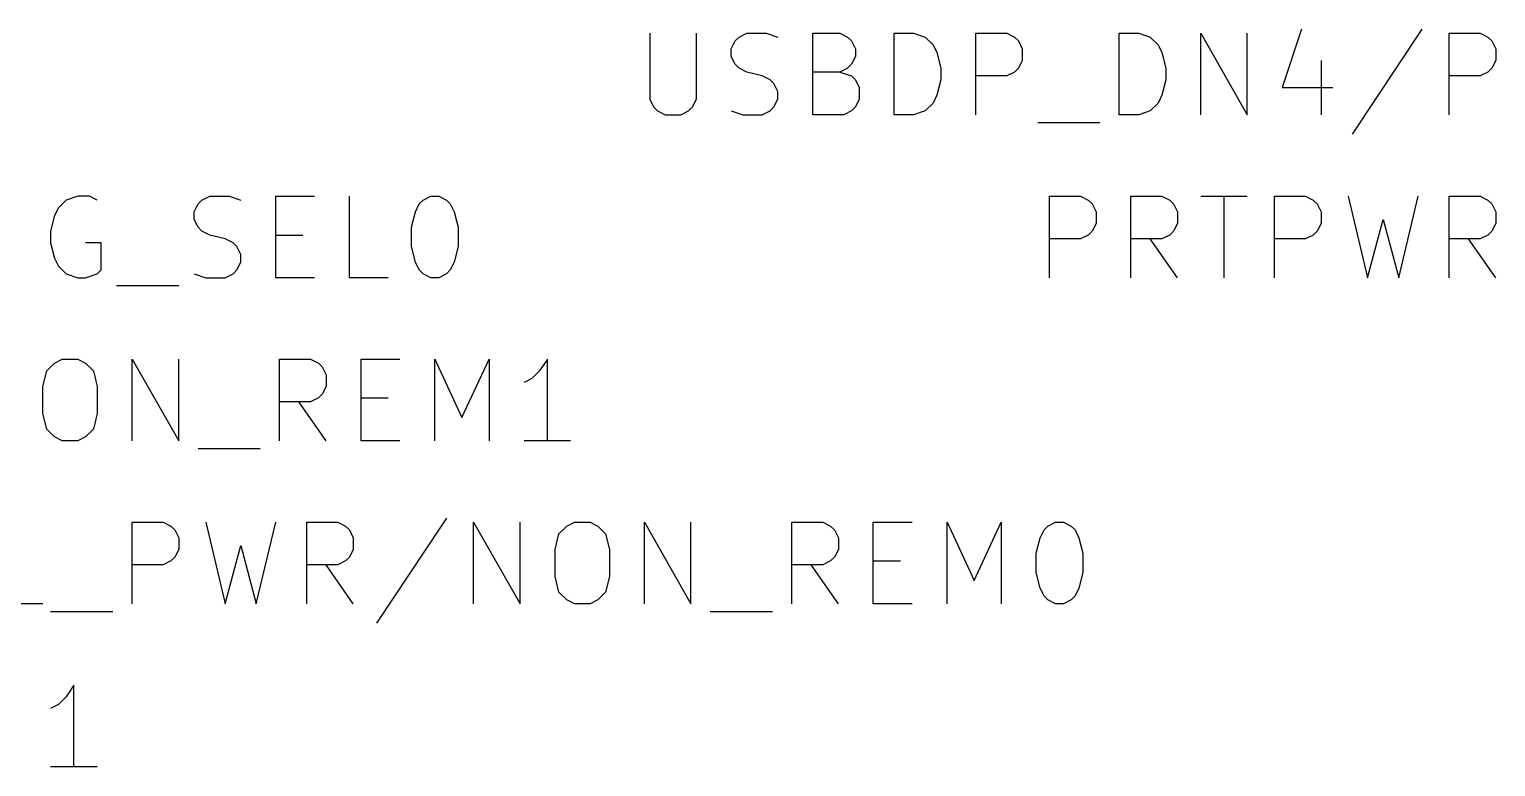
# Model space of a CAD drawing. Extents: x 0.4 to 11.3, y -7.9 to -0.4.
# Drawn here: x 6.967 to 7.867, y -5.373 to -4.921 of the extents above; entities that cross this region are included whole.
import ezdxf

# ---------------------------------------------------------------- set-up
doc = ezdxf.new("R2010")
doc.units = 0
doc.header["$MEASUREMENT"] = 0
doc.layers.add('CYAN2', color=4, linetype='CONTINUOUS')

msp = doc.modelspace()

# ---------------------------------------------------------------- linework, layer by layer
at = {"layer": 'CYAN2', "linetype": 'CONTINUOUS'}
for p, q in [((7.74809, -4.92075), (7.73619, -4.95646)), ((7.74809, -4.92075), (7.73619, -4.95646)), ((7.82191, -4.92075), (7.77905, -4.98504)), ((7.82191, -4.92075), (7.77905, -4.98504)), ((7.34809, -4.92313), (7.34809, -4.96361)), ((7.34809, -4.92313), (7.34809, -4.96361)), ((7.37667, -4.96361), (7.37667, -4.92313)), ((7.37667, -4.96361), (7.37667, -4.92313)), ((7.3981, -4.93265), (7.40048, -4.92789)), ((7.3981, -4.93265), (7.40048, -4.92789)), ((7.40048, -4.92789), (7.40286, -4.92551)), ((7.40048, -4.92789), (7.40286, -4.92551)), ((7.40286, -4.92551), (7.40762, -4.92313)), ((7.40286, -4.92551), (7.40762, -4.92313)), ((7.40762, -4.92313), (7.41952, -4.92313)), ((7.40762, -4.92313), (7.41952, -4.92313)), ((7.41952, -4.92313), (7.42667, -4.92551)), ((7.41952, -4.92313), (7.42667, -4.92551)), ((7.44809, -4.97313), (7.44809, -4.92313)), ((7.44809, -4.92313), (7.46476, -4.92313)), ((7.44809, -4.97313), (7.44809, -4.92313)), ((7.44809, -4.92313), (7.46476, -4.92313)), ((7.46476, -4.92313), (7.46952, -4.92551)), ((7.46476, -4.92313), (7.46952, -4.92551)), ((7.46952, -4.92551), (7.47191, -4.92789)), ((7.46952, -4.92551), (7.47191, -4.92789)), ((7.47191, -4.92789), (7.47429, -4.93265)), ((7.47191, -4.92789), (7.47429, -4.93265)), ((7.49809, -4.97313), (7.49809, -4.92313)), ((7.49809, -4.92313), (7.51, -4.92313)), ((7.49809, -4.97313), (7.49809, -4.92313)), ((7.49809, -4.92313), (7.51, -4.92313)), ((7.51, -4.92313), (7.51714, -4.92551)), ((7.51, -4.92313), (7.51714, -4.92551)), ((7.51714, -4.92551), (7.52191, -4.93028)), ((7.51714, -4.92551), (7.52191, -4.93028)), ((7.52191, -4.93028), (7.52429, -4.93504)), ((7.52191, -4.93028), (7.52429, -4.93504)), ((7.54809, -4.97313), (7.54809, -4.92313)), ((7.54809, -4.92313), (7.56714, -4.92313)), ((7.54809, -4.97313), (7.54809, -4.92313)), ((7.54809, -4.92313), (7.56714, -4.92313)), ((7.56714, -4.92313), (7.57191, -4.92551)), ((7.56714, -4.92313), (7.57191, -4.92551)), ((7.57191, -4.92551), (7.57429, -4.92789)), ((7.57191, -4.92551), (7.57429, -4.92789)), ((7.57429, -4.92789), (7.57667, -4.93265)), ((7.57429, -4.92789), (7.57667, -4.93265)), ((7.63619, -4.97313), (7.63619, -4.92313)), ((7.63619, -4.92313), (7.64809, -4.92313)), ((7.63619, -4.97313), (7.63619, -4.92313)), ((7.63619, -4.92313), (7.64809, -4.92313)), ((7.64809, -4.92313), (7.65524, -4.92551)), ((7.64809, -4.92313), (7.65524, -4.92551)), ((7.65524, -4.92551), (7.66, -4.93028)), ((7.65524, -4.92551), (7.66, -4.93028)), ((7.66, -4.93028), (7.66238, -4.93504)), ((7.66, -4.93028), (7.66238, -4.93504)), ((7.68619, -4.97313), (7.68619, -4.92313)), ((7.68619, -4.92313), (7.71476, -4.97313)), ((7.68619, -4.97313), (7.68619, -4.92313)), ((7.68619, -4.92313), (7.71476, -4.97313)), ((7.71476, -4.97313), (7.71476, -4.92313)), ((7.71476, -4.97313), (7.71476, -4.92313)), ((7.83857, -4.97313), (7.83857, -4.92313)), ((7.83857, -4.92313), (7.85762, -4.92313)), ((7.83857, -4.97313), (7.83857, -4.92313)), ((7.83857, -4.92313), (7.85762, -4.92313)), ((7.85762, -4.92313), (7.86238, -4.92551)), ((7.85762, -4.92313), (7.86238, -4.92551)), ((7.86238, -4.92551), (7.86476, -4.92789)), ((7.86238, -4.92551), (7.86476, -4.92789)), ((7.86476, -4.92789), (7.86714, -4.93265)), ((7.86476, -4.92789), (7.86714, -4.93265)), ((7.3981, -4.93742), (7.3981, -4.93265)), ((7.3981, -4.93742), (7.3981, -4.93265)), ((7.40048, -4.94218), (7.3981, -4.93742)), ((7.40048, -4.94218), (7.3981, -4.93742)), ((7.47429, -4.93742), (7.47191, -4.94218)), ((7.47429, -4.93742), (7.47191, -4.94218)), ((7.47429, -4.93265), (7.47429, -4.93742)), ((7.47429, -4.93265), (7.47429, -4.93742)), ((7.52429, -4.93504), (7.52667, -4.94456)), ((7.52429, -4.93504), (7.52667, -4.94456)), ((7.57667, -4.93265), (7.57667, -4.9398)), ((7.57667, -4.93265), (7.57667, -4.9398)), ((7.66238, -4.93504), (7.66476, -4.94456)), ((7.66238, -4.93504), (7.66476, -4.94456)), ((7.86714, -4.93265), (7.86714, -4.9398)), ((7.86714, -4.93265), (7.86714, -4.9398)), ((7.40286, -4.94456), (7.40048, -4.94218)), ((7.40286, -4.94456), (7.40048, -4.94218)), ((7.40762, -4.94694), (7.40286, -4.94456)), ((7.40762, -4.94694), (7.40286, -4.94456)), ((7.41715, -4.94932), (7.40762, -4.94694)), ((7.41715, -4.94932), (7.40762, -4.94694)), ((7.46476, -4.94694), (7.44809, -4.94694)), ((7.46476, -4.94694), (7.44809, -4.94694)), ((7.46952, -4.94456), (7.46476, -4.94694)), ((7.46952, -4.94456), (7.46476, -4.94694)), ((7.46476, -4.94694), (7.47191, -4.94932)), ((7.46476, -4.94694), (7.47191, -4.94932)), ((7.47191, -4.94218), (7.46952, -4.94456)), ((7.47191, -4.94218), (7.46952, -4.94456)), ((7.52667, -4.94456), (7.52667, -4.9517)), ((7.52667, -4.94456), (7.52667, -4.9517)), ((7.57191, -4.94694), (7.56714, -4.94932)), ((7.57191, -4.94694), (7.56714, -4.94932)), ((7.57429, -4.94456), (7.57191, -4.94694)), ((7.57429, -4.94456), (7.57191, -4.94694)), ((7.57667, -4.9398), (7.57429, -4.94456)), ((7.57667, -4.9398), (7.57429, -4.94456)), ((7.66476, -4.94456), (7.66476, -4.9517)), ((7.66476, -4.94456), (7.66476, -4.9517)), ((7.76, -4.9398), (7.76, -4.97313)), ((7.76, -4.9398), (7.76, -4.97313)), ((7.86238, -4.94694), (7.85762, -4.94932)), ((7.86238, -4.94694), (7.85762, -4.94932)), ((7.86476, -4.94456), (7.86238, -4.94694)), ((7.86476, -4.94456), (7.86238, -4.94694)), ((7.86714, -4.9398), (7.86476, -4.94456)), ((7.86714, -4.9398), (7.86476, -4.94456)), ((7.42191, -4.9517), (7.41715, -4.94932)), ((7.42191, -4.9517), (7.41715, -4.94932)), ((7.42429, -4.95408), (7.42191, -4.9517)), ((7.42429, -4.95408), (7.42191, -4.9517)), ((7.42667, -4.95885), (7.42429, -4.95408)), ((7.42667, -4.95885), (7.42429, -4.95408)), ((7.47191, -4.94932), (7.47429, -4.9517)), ((7.47191, -4.94932), (7.47429, -4.9517)), ((7.47429, -4.9517), (7.47667, -4.95646)), ((7.47429, -4.9517), (7.47667, -4.95646)), ((7.47667, -4.95646), (7.47667, -4.96361)), ((7.47667, -4.95646), (7.47667, -4.96361)), ((7.52667, -4.9517), (7.52429, -4.96122)), ((7.52667, -4.9517), (7.52429, -4.96122)), ((7.56714, -4.94932), (7.54809, -4.94932)), ((7.56714, -4.94932), (7.54809, -4.94932)), ((7.66476, -4.9517), (7.66238, -4.96122)), ((7.66476, -4.9517), (7.66238, -4.96122)), ((7.73619, -4.95646), (7.76714, -4.95646)), ((7.73619, -4.95646), (7.76714, -4.95646)), ((7.85762, -4.94932), (7.83857, -4.94932)), ((7.85762, -4.94932), (7.83857, -4.94932)), ((7.34809, -4.96361), (7.35048, -4.96837)), ((7.34809, -4.96361), (7.35048, -4.96837)), ((7.37429, -4.96837), (7.37667, -4.96361)), ((7.37429, -4.96837), (7.37667, -4.96361)), ((7.42429, -4.96837), (7.42667, -4.96361)), ((7.42429, -4.96837), (7.42667, -4.96361)), ((7.42667, -4.96361), (7.42667, -4.95885)), ((7.42667, -4.96361), (7.42667, -4.95885)), ((7.47667, -4.96361), (7.47429, -4.96837)), ((7.47667, -4.96361), (7.47429, -4.96837)), ((7.52191, -4.96599), (7.51714, -4.97075)), ((7.52191, -4.96599), (7.51714, -4.97075)), ((7.52429, -4.96122), (7.52191, -4.96599)), ((7.52429, -4.96122), (7.52191, -4.96599)), ((7.66, -4.96599), (7.65524, -4.97075)), ((7.66, -4.96599), (7.65524, -4.97075)), ((7.66238, -4.96122), (7.66, -4.96599)), ((7.66238, -4.96122), (7.66, -4.96599)), ((7.35048, -4.96837), (7.35286, -4.97075)), ((7.35048, -4.96837), (7.35286, -4.97075)), ((7.35286, -4.97075), (7.35762, -4.97313)), ((7.35286, -4.97075), (7.35762, -4.97313)), ((7.35762, -4.97313), (7.36714, -4.97313)), ((7.35762, -4.97313), (7.36714, -4.97313)), ((7.36714, -4.97313), (7.37191, -4.97075)), ((7.36714, -4.97313), (7.37191, -4.97075)), ((7.37191, -4.97075), (7.37429, -4.96837)), ((7.37191, -4.97075), (7.37429, -4.96837)), ((7.3981, -4.97075), (7.40524, -4.97313)), ((7.3981, -4.97075), (7.40524, -4.97313)), ((7.40524, -4.97313), (7.41715, -4.97313)), ((7.40524, -4.97313), (7.41715, -4.97313)), ((7.41715, -4.97313), (7.42191, -4.97075)), ((7.41715, -4.97313), (7.42191, -4.97075)), ((7.42191, -4.97075), (7.42429, -4.96837)), ((7.42191, -4.97075), (7.42429, -4.96837)), ((7.46714, -4.97313), (7.44809, -4.97313)), ((7.46714, -4.97313), (7.44809, -4.97313)), ((7.47191, -4.97075), (7.46714, -4.97313)), ((7.47191, -4.97075), (7.46714, -4.97313)), ((7.47429, -4.96837), (7.47191, -4.97075)), ((7.47429, -4.96837), (7.47191, -4.97075)), ((7.51, -4.97313), (7.49809, -4.97313)), ((7.51, -4.97313), (7.49809, -4.97313)), ((7.51714, -4.97075), (7.51, -4.97313)), ((7.51714, -4.97075), (7.51, -4.97313)), ((7.64809, -4.97313), (7.63619, -4.97313)), ((7.64809, -4.97313), (7.63619, -4.97313)), ((7.65524, -4.97075), (7.64809, -4.97313)), ((7.65524, -4.97075), (7.64809, -4.97313)), ((7.58619, -4.97789), (7.62429, -4.97789)), ((7.58619, -4.97789), (7.62429, -4.97789)), ((6.99, -5.02551), (6.98524, -5.03028)), ((6.99, -5.02551), (6.98524, -5.03028)), ((6.99714, -5.02313), (6.99, -5.02551)), ((6.99714, -5.02313), (6.99, -5.02551)), ((7.00428, -5.02313), (6.99714, -5.02313)), ((7.00428, -5.02313), (6.99714, -5.02313)), ((7.00905, -5.02551), (7.00428, -5.02313)), ((7.00905, -5.02551), (7.00428, -5.02313)), ((7.06857, -5.03265), (7.07095, -5.02789)), ((7.06857, -5.03265), (7.07095, -5.02789)), ((7.07095, -5.02789), (7.07333, -5.02551)), ((7.07095, -5.02789), (7.07333, -5.02551)), ((7.07333, -5.02551), (7.07809, -5.02313)), ((7.07333, -5.02551), (7.07809, -5.02313)), ((7.07809, -5.02313), (7.09, -5.02313)), ((7.07809, -5.02313), (7.09, -5.02313)), ((7.09, -5.02313), (7.09714, -5.02551)), ((7.09, -5.02313), (7.09714, -5.02551)), ((7.11857, -5.07313), (7.11857, -5.02313)), ((7.11857, -5.02313), (7.14238, -5.02313)), ((7.11857, -5.07313), (7.11857, -5.02313)), ((7.11857, -5.02313), (7.14238, -5.02313)), ((7.1638, -5.07313), (7.1638, -5.02313)), ((7.1638, -5.07313), (7.1638, -5.02313)), ((7.20428, -5.03265), (7.20666, -5.02789)), ((7.20428, -5.03265), (7.20666, -5.02789)), ((7.20666, -5.02789), (7.20904, -5.02551)), ((7.20666, -5.02789), (7.20904, -5.02551)), ((7.20904, -5.02551), (7.2138, -5.02313)), ((7.20904, -5.02551), (7.2138, -5.02313)), ((7.2138, -5.02313), (7.21857, -5.02313)), ((7.2138, -5.02313), (7.21857, -5.02313)), ((7.21857, -5.02313), (7.22333, -5.02551)), ((7.21857, -5.02313), (7.22333, -5.02551)), ((7.22333, -5.02551), (7.22571, -5.02789)), ((7.22333, -5.02551), (7.22571, -5.02789)), ((7.22571, -5.02789), (7.22809, -5.03265)), ((7.22571, -5.02789), (7.22809, -5.03265)), ((7.59333, -5.07313), (7.59333, -5.02313)), ((7.59333, -5.02313), (7.61238, -5.02313)), ((7.59333, -5.07313), (7.59333, -5.02313)), ((7.59333, -5.02313), (7.61238, -5.02313)), ((7.61238, -5.02313), (7.61715, -5.02551)), ((7.61238, -5.02313), (7.61715, -5.02551)), ((7.61715, -5.02551), (7.61953, -5.02789)), ((7.61715, -5.02551), (7.61953, -5.02789)), ((7.61953, -5.02789), (7.62191, -5.03265)), ((7.61953, -5.02789), (7.62191, -5.03265)), ((7.64333, -5.07313), (7.64333, -5.02313)), ((7.64333, -5.02313), (7.66238, -5.02313)), ((7.64333, -5.07313), (7.64333, -5.02313)), ((7.64333, -5.02313), (7.66238, -5.02313)), ((7.66238, -5.02313), (7.66715, -5.02551)), ((7.66238, -5.02313), (7.66715, -5.02551)), ((7.66715, -5.02551), (7.66953, -5.02789)), ((7.66715, -5.02551), (7.66953, -5.02789)), ((7.66953, -5.02789), (7.67191, -5.03265)), ((7.66953, -5.02789), (7.67191, -5.03265)), ((7.68619, -5.02313), (7.71476, -5.02313)), ((7.68619, -5.02313), (7.71476, -5.02313)), ((7.70048, -5.07313), (7.70048, -5.02313)), ((7.70048, -5.07313), (7.70048, -5.02313)), ((7.73143, -5.07313), (7.73143, -5.02313)), ((7.73143, -5.02313), (7.75048, -5.02313)), ((7.73143, -5.07313), (7.73143, -5.02313)), ((7.73143, -5.02313), (7.75048, -5.02313)), ((7.75048, -5.02313), (7.75524, -5.02551)), ((7.75048, -5.02313), (7.75524, -5.02551)), ((7.75524, -5.02551), (7.75762, -5.02789)), ((7.75524, -5.02551), (7.75762, -5.02789)), ((7.75762, -5.02789), (7.76, -5.03265)), ((7.75762, -5.02789), (7.76, -5.03265)), ((7.77667, -5.02313), (7.78857, -5.07313)), ((7.77667, -5.02313), (7.78857, -5.07313)), ((7.80762, -5.07313), (7.81953, -5.02313)), ((7.80762, -5.07313), (7.81953, -5.02313)), ((7.83857, -5.07313), (7.83857, -5.02313)), ((7.83857, -5.02313), (7.85762, -5.02313)), ((7.83857, -5.07313), (7.83857, -5.02313)), ((7.83857, -5.02313), (7.85762, -5.02313)), ((7.85762, -5.02313), (7.86238, -5.02551)), ((7.85762, -5.02313), (7.86238, -5.02551)), ((7.86238, -5.02551), (7.86476, -5.02789)), ((7.86238, -5.02551), (7.86476, -5.02789)), ((7.86476, -5.02789), (7.86714, -5.03265)), ((7.86476, -5.02789), (7.86714, -5.03265)), ((6.98285, -5.03504), (6.98048, -5.04456)), ((6.98285, -5.03504), (6.98048, -5.04456)), ((6.98524, -5.03028), (6.98285, -5.03504)), ((6.98524, -5.03028), (6.98285, -5.03504)), ((7.06857, -5.03742), (7.06857, -5.03265)), ((7.06857, -5.03742), (7.06857, -5.03265)), ((7.07095, -5.04218), (7.06857, -5.03742)), ((7.07095, -5.04218), (7.06857, -5.03742)), ((7.2019, -5.04218), (7.20428, -5.03265)), ((7.2019, -5.04218), (7.20428, -5.03265)), ((7.22809, -5.03265), (7.23047, -5.04218)), ((7.22809, -5.03265), (7.23047, -5.04218)), ((7.62191, -5.03265), (7.62191, -5.0398)), ((7.62191, -5.03265), (7.62191, -5.0398)), ((7.67191, -5.03265), (7.67191, -5.0398)), ((7.67191, -5.03265), (7.67191, -5.0398)), ((7.76, -5.03265), (7.76, -5.0398)), ((7.76, -5.03265), (7.76, -5.0398)), ((7.78857, -5.07313), (7.7981, -5.03742)), ((7.78857, -5.07313), (7.7981, -5.03742)), ((7.7981, -5.03742), (7.80762, -5.07313)), ((7.7981, -5.03742), (7.80762, -5.07313)), ((7.86714, -5.03265), (7.86714, -5.0398)), ((7.86714, -5.03265), (7.86714, -5.0398)), ((6.98048, -5.04456), (6.98048, -5.0517)), ((6.98048, -5.04456), (6.98048, -5.0517)), ((7.07333, -5.04456), (7.07095, -5.04218)), ((7.07333, -5.04456), (7.07095, -5.04218)), ((7.07809, -5.04694), (7.07333, -5.04456)), ((7.07809, -5.04694), (7.07333, -5.04456)), ((7.08762, -5.04932), (7.07809, -5.04694)), ((7.08762, -5.04932), (7.07809, -5.04694)), ((7.11857, -5.04694), (7.13524, -5.04694)), ((7.11857, -5.04694), (7.13524, -5.04694)), ((7.2019, -5.05408), (7.2019, -5.04218)), ((7.2019, -5.05408), (7.2019, -5.04218)), ((7.23047, -5.04218), (7.23047, -5.05408)), ((7.23047, -5.04218), (7.23047, -5.05408)), ((7.61715, -5.04694), (7.61238, -5.04932)), ((7.61715, -5.04694), (7.61238, -5.04932)), ((7.61953, -5.04456), (7.61715, -5.04694)), ((7.61953, -5.04456), (7.61715, -5.04694)), ((7.62191, -5.0398), (7.61953, -5.04456)), ((7.62191, -5.0398), (7.61953, -5.04456)), ((7.66715, -5.04694), (7.66238, -5.04932)), ((7.66715, -5.04694), (7.66238, -5.04932)), ((7.66953, -5.04456), (7.66715, -5.04694)), ((7.66953, -5.04456), (7.66715, -5.04694)), ((7.67191, -5.0398), (7.66953, -5.04456)), ((7.67191, -5.0398), (7.66953, -5.04456)), ((7.75524, -5.04694), (7.75048, -5.04932)), ((7.75524, -5.04694), (7.75048, -5.04932)), ((7.75762, -5.04456), (7.75524, -5.04694)), ((7.75762, -5.04456), (7.75524, -5.04694)), ((7.76, -5.0398), (7.75762, -5.04456)), ((7.76, -5.0398), (7.75762, -5.04456)), ((7.86238, -5.04694), (7.85762, -5.04932)), ((7.86238, -5.04694), (7.85762, -5.04932)), ((7.86476, -5.04456), (7.86238, -5.04694)), ((7.86476, -5.04456), (7.86238, -5.04694)), ((7.86714, -5.0398), (7.86476, -5.04456)), ((7.86714, -5.0398), (7.86476, -5.04456)), ((6.98048, -5.0517), (6.98285, -5.06122)), ((6.98048, -5.0517), (6.98285, -5.06122)), ((7.01143, -5.0517), (7.0019, -5.0517)), ((7.01143, -5.0517), (7.0019, -5.0517)), ((7.01143, -5.06837), (7.01143, -5.0517)), ((7.01143, -5.06837), (7.01143, -5.0517)), ((7.09238, -5.0517), (7.08762, -5.04932)), ((7.09238, -5.0517), (7.08762, -5.04932)), ((7.09476, -5.05408), (7.09238, -5.0517)), ((7.09476, -5.05408), (7.09238, -5.0517)), ((7.09714, -5.05885), (7.09476, -5.05408)), ((7.09714, -5.05885), (7.09476, -5.05408)), ((7.20428, -5.06361), (7.2019, -5.05408)), ((7.20428, -5.06361), (7.2019, -5.05408)), ((7.23047, -5.05408), (7.22809, -5.06361)), ((7.23047, -5.05408), (7.22809, -5.06361)), ((7.61238, -5.04932), (7.59333, -5.04932)), ((7.61238, -5.04932), (7.59333, -5.04932)), ((7.66238, -5.04932), (7.64333, -5.04932)), ((7.66238, -5.04932), (7.64333, -5.04932)), ((7.67191, -5.07313), (7.65524, -5.04932)), ((7.67191, -5.07313), (7.65524, -5.04932)), ((7.75048, -5.04932), (7.73143, -5.04932)), ((7.75048, -5.04932), (7.73143, -5.04932)), ((7.85762, -5.04932), (7.83857, -5.04932)), ((7.85762, -5.04932), (7.83857, -5.04932)), ((7.86714, -5.07313), (7.85048, -5.04932)), ((7.86714, -5.07313), (7.85048, -5.04932)), ((6.98285, -5.06122), (6.98524, -5.06599)), ((6.98285, -5.06122), (6.98524, -5.06599)), ((7.09476, -5.06837), (7.09714, -5.06361)), ((7.09476, -5.06837), (7.09714, -5.06361)), ((7.09714, -5.06361), (7.09714, -5.05885)), ((7.09714, -5.06361), (7.09714, -5.05885)), ((7.20666, -5.06837), (7.20428, -5.06361)), ((7.20666, -5.06837), (7.20428, -5.06361)), ((7.22809, -5.06361), (7.22571, -5.06837)), ((7.22809, -5.06361), (7.22571, -5.06837)), ((6.98524, -5.06599), (6.99, -5.07075)), ((6.98524, -5.06599), (6.99, -5.07075)), ((6.99, -5.07075), (6.99714, -5.07313)), ((6.99, -5.07075), (6.99714, -5.07313)), ((6.99714, -5.07313), (7.0019, -5.07313)), ((6.99714, -5.07313), (7.0019, -5.07313)), ((7.0019, -5.07313), (7.00905, -5.07075)), ((7.0019, -5.07313), (7.00905, -5.07075)), ((7.00905, -5.07075), (7.01143, -5.06837)), ((7.00905, -5.07075), (7.01143, -5.06837)), ((7.06857, -5.07075), (7.07571, -5.07313)), ((7.06857, -5.07075), (7.07571, -5.07313)), ((7.07571, -5.07313), (7.08762, -5.07313)), ((7.07571, -5.07313), (7.08762, -5.07313)), ((7.08762, -5.07313), (7.09238, -5.07075)), ((7.08762, -5.07313), (7.09238, -5.07075)), ((7.09238, -5.07075), (7.09476, -5.06837)), ((7.09238, -5.07075), (7.09476, -5.06837)), ((7.14238, -5.07313), (7.11857, -5.07313)), ((7.14238, -5.07313), (7.11857, -5.07313)), ((7.18761, -5.07313), (7.1638, -5.07313)), ((7.18761, -5.07313), (7.1638, -5.07313)), ((7.20904, -5.07075), (7.20666, -5.06837)), ((7.20904, -5.07075), (7.20666, -5.06837)), ((7.2138, -5.07313), (7.20904, -5.07075)), ((7.2138, -5.07313), (7.20904, -5.07075)), ((7.21857, -5.07313), (7.2138, -5.07313)), ((7.21857, -5.07313), (7.2138, -5.07313)), ((7.22333, -5.07075), (7.21857, -5.07313)), ((7.22333, -5.07075), (7.21857, -5.07313)), ((7.22571, -5.06837), (7.22333, -5.07075)), ((7.22571, -5.06837), (7.22333, -5.07075)), ((7.02095, -5.07789), (7.05905, -5.07789)), ((7.02095, -5.07789), (7.05905, -5.07789)), ((6.97809, -5.13028), (6.98286, -5.12551)), ((6.97809, -5.13028), (6.98286, -5.12551)), ((6.98286, -5.12551), (6.98762, -5.12313)), ((6.98286, -5.12551), (6.98762, -5.12313)), ((6.98762, -5.12313), (6.99714, -5.12313)), ((6.98762, -5.12313), (6.99714, -5.12313)), ((6.99714, -5.12313), (7.00191, -5.12551)), ((6.99714, -5.12313), (7.00191, -5.12551)), ((7.00191, -5.12551), (7.00667, -5.13028)), ((7.00191, -5.12551), (7.00667, -5.13028)), ((7.03048, -5.17313), (7.03048, -5.12313)), ((7.03048, -5.12313), (7.05905, -5.17313)), ((7.03048, -5.17313), (7.03048, -5.12313)), ((7.03048, -5.12313), (7.05905, -5.17313)), ((7.05905, -5.17313), (7.05905, -5.12313)), ((7.05905, -5.17313), (7.05905, -5.12313)), ((7.12095, -5.17313), (7.12095, -5.12313)), ((7.12095, -5.12313), (7.14, -5.12313)), ((7.12095, -5.17313), (7.12095, -5.12313)), ((7.12095, -5.12313), (7.14, -5.12313)), ((7.14, -5.12313), (7.14476, -5.12551)), ((7.14, -5.12313), (7.14476, -5.12551)), ((7.14476, -5.12551), (7.14715, -5.12789)), ((7.14476, -5.12551), (7.14715, -5.12789)), ((7.14715, -5.12789), (7.14952, -5.13265)), ((7.14715, -5.12789), (7.14952, -5.13265)), ((7.17095, -5.17313), (7.17095, -5.12313)), ((7.17095, -5.12313), (7.19476, -5.12313)), ((7.17095, -5.17313), (7.17095, -5.12313)), ((7.17095, -5.12313), (7.19476, -5.12313)), ((7.21619, -5.17313), (7.21619, -5.12313)), ((7.21619, -5.12313), (7.23286, -5.15885)), ((7.21619, -5.17313), (7.21619, -5.12313)), ((7.21619, -5.12313), (7.23286, -5.15885)), ((7.23286, -5.15885), (7.24952, -5.12313)), ((7.23286, -5.15885), (7.24952, -5.12313)), ((7.24952, -5.12313), (7.24952, -5.17313)), ((7.24952, -5.12313), (7.24952, -5.17313)), ((7.28524, -5.12313), (7.28048, -5.13028)), ((7.28524, -5.12313), (7.28048, -5.13028)), ((7.28524, -5.17313), (7.28524, -5.12313)), ((7.28524, -5.17313), (7.28524, -5.12313)), ((6.97572, -5.1398), (6.97809, -5.13028)), ((6.97572, -5.1398), (6.97809, -5.13028)), ((7.00667, -5.13028), (7.00905, -5.1398)), ((7.00667, -5.13028), (7.00905, -5.1398)), ((7.14952, -5.13265), (7.14952, -5.1398)), ((7.14952, -5.13265), (7.14952, -5.1398)), ((7.27571, -5.13504), (7.27095, -5.13742)), ((7.27571, -5.13504), (7.27095, -5.13742)), ((7.28048, -5.13028), (7.27571, -5.13504)), ((7.28048, -5.13028), (7.27571, -5.13504)), ((6.97572, -5.15646), (6.97572, -5.1398)), ((6.97572, -5.15646), (6.97572, -5.1398)), ((7.00905, -5.1398), (7.00905, -5.15646)), ((7.00905, -5.1398), (7.00905, -5.15646)), ((7.14715, -5.14456), (7.14476, -5.14694)), ((7.14715, -5.14456), (7.14476, -5.14694)), ((7.14952, -5.1398), (7.14715, -5.14456)), ((7.14952, -5.1398), (7.14715, -5.14456)), ((7.14, -5.14932), (7.12095, -5.14932)), ((7.14, -5.14932), (7.12095, -5.14932)), ((7.14952, -5.17313), (7.13286, -5.14932)), ((7.14952, -5.17313), (7.13286, -5.14932)), ((7.14476, -5.14694), (7.14, -5.14932)), ((7.14476, -5.14694), (7.14, -5.14932)), ((7.17095, -5.14694), (7.18762, -5.14694)), ((7.17095, -5.14694), (7.18762, -5.14694)), ((6.97809, -5.16599), (6.97572, -5.15646)), ((6.97809, -5.16599), (6.97572, -5.15646)), ((7.00905, -5.15646), (7.00667, -5.16599)), ((7.00905, -5.15646), (7.00667, -5.16599)), ((6.98286, -5.17075), (6.97809, -5.16599)), ((6.98286, -5.17075), (6.97809, -5.16599)), ((6.98762, -5.17313), (6.98286, -5.17075)), ((6.98762, -5.17313), (6.98286, -5.17075)), ((6.99714, -5.17313), (6.98762, -5.17313)), ((6.99714, -5.17313), (6.98762, -5.17313)), ((7.00191, -5.17075), (6.99714, -5.17313)), ((7.00191, -5.17075), (6.99714, -5.17313)), ((7.00667, -5.16599), (7.00191, -5.17075)), ((7.00667, -5.16599), (7.00191, -5.17075)), ((7.19476, -5.17313), (7.17095, -5.17313)), ((7.19476, -5.17313), (7.17095, -5.17313)), ((7.29952, -5.17313), (7.27095, -5.17313)), ((7.29952, -5.17313), (7.27095, -5.17313)), ((7.07096, -5.17789), (7.10905, -5.17789)), ((7.07096, -5.17789), (7.10905, -5.17789)), ((7.03048, -5.27313), (7.03048, -5.22313)), ((7.03048, -5.22313), (7.04952, -5.22313)), ((7.03048, -5.27313), (7.03048, -5.22313)), ((7.03048, -5.22313), (7.04952, -5.22313)), ((7.04952, -5.22313), (7.05429, -5.22551)), ((7.04952, -5.22313), (7.05429, -5.22551)), ((7.05429, -5.22551), (7.05667, -5.22789)), ((7.05429, -5.22551), (7.05667, -5.22789)), ((7.07572, -5.22313), (7.08762, -5.27313)), ((7.07572, -5.22313), (7.08762, -5.27313)), ((7.10667, -5.27313), (7.11857, -5.22313)), ((7.10667, -5.27313), (7.11857, -5.22313)), ((7.13762, -5.27313), (7.13762, -5.22313)), ((7.13762, -5.22313), (7.15667, -5.22313)), ((7.13762, -5.27313), (7.13762, -5.22313)), ((7.13762, -5.22313), (7.15667, -5.22313)), ((7.15667, -5.22313), (7.16143, -5.22551)), ((7.15667, -5.22313), (7.16143, -5.22551)), ((7.16143, -5.22551), (7.16381, -5.22789)), ((7.16143, -5.22551), (7.16381, -5.22789)), ((7.22333, -5.22075), (7.18048, -5.28504)), ((7.22333, -5.22075), (7.18048, -5.28504)), ((7.24, -5.27313), (7.24, -5.22313)), ((7.24, -5.22313), (7.26857, -5.27313)), ((7.24, -5.27313), (7.24, -5.22313)), ((7.24, -5.22313), (7.26857, -5.27313)), ((7.26857, -5.27313), (7.26857, -5.22313)), ((7.26857, -5.27313), (7.26857, -5.22313)), ((7.29238, -5.23028), (7.29715, -5.22551)), ((7.29238, -5.23028), (7.29715, -5.22551)), ((7.29715, -5.22551), (7.30191, -5.22313)), ((7.29715, -5.22551), (7.30191, -5.22313)), ((7.30191, -5.22313), (7.31143, -5.22313)), ((7.30191, -5.22313), (7.31143, -5.22313)), ((7.31143, -5.22313), (7.31619, -5.22551)), ((7.31143, -5.22313), (7.31619, -5.22551)), ((7.31619, -5.22551), (7.32095, -5.23028)), ((7.31619, -5.22551), (7.32095, -5.23028)), ((7.34476, -5.27313), (7.34476, -5.22313)), ((7.34476, -5.22313), (7.37333, -5.27313)), ((7.34476, -5.27313), (7.34476, -5.22313)), ((7.34476, -5.22313), (7.37333, -5.27313)), ((7.37333, -5.27313), (7.37333, -5.22313)), ((7.37333, -5.27313), (7.37333, -5.22313)), ((7.43524, -5.27313), (7.43524, -5.22313)), ((7.43524, -5.22313), (7.45429, -5.22313)), ((7.43524, -5.27313), (7.43524, -5.22313)), ((7.43524, -5.22313), (7.45429, -5.22313)), ((7.45429, -5.22313), (7.45905, -5.22551)), ((7.45429, -5.22313), (7.45905, -5.22551)), ((7.45905, -5.22551), (7.46143, -5.22789)), ((7.45905, -5.22551), (7.46143, -5.22789)), ((7.48524, -5.27313), (7.48524, -5.22313)), ((7.48524, -5.22313), (7.50905, -5.22313)), ((7.48524, -5.27313), (7.48524, -5.22313)), ((7.48524, -5.22313), (7.50905, -5.22313)), ((7.53048, -5.27313), (7.53048, -5.22313)), ((7.53048, -5.22313), (7.54715, -5.25885)), ((7.53048, -5.27313), (7.53048, -5.22313)), ((7.53048, -5.22313), (7.54715, -5.25885)), ((7.54715, -5.25885), (7.56381, -5.22313)), ((7.54715, -5.25885), (7.56381, -5.22313)), ((7.56381, -5.22313), (7.56381, -5.27313)), ((7.56381, -5.22313), (7.56381, -5.27313)), ((7.59, -5.22789), (7.59238, -5.22551)), ((7.59, -5.22789), (7.59238, -5.22551)), ((7.59238, -5.22551), (7.59714, -5.22313)), ((7.59238, -5.22551), (7.59714, -5.22313)), ((7.59714, -5.22313), (7.60191, -5.22313)), ((7.59714, -5.22313), (7.60191, -5.22313)), ((7.60191, -5.22313), (7.60667, -5.22551)), ((7.60191, -5.22313), (7.60667, -5.22551)), ((7.60667, -5.22551), (7.60905, -5.22789)), ((7.60667, -5.22551), (7.60905, -5.22789)), ((7.05667, -5.22789), (7.05905, -5.23265)), ((7.05667, -5.22789), (7.05905, -5.23265)), ((7.05905, -5.23265), (7.05905, -5.2398)), ((7.05905, -5.23265), (7.05905, -5.2398)), ((7.16381, -5.22789), (7.16619, -5.23265)), ((7.16381, -5.22789), (7.16619, -5.23265)), ((7.16619, -5.23265), (7.16619, -5.2398)), ((7.16619, -5.23265), (7.16619, -5.2398)), ((7.29, -5.2398), (7.29238, -5.23028)), ((7.29, -5.2398), (7.29238, -5.23028)), ((7.32095, -5.23028), (7.32333, -5.2398)), ((7.32095, -5.23028), (7.32333, -5.2398)), ((7.46143, -5.22789), (7.46381, -5.23265)), ((7.46143, -5.22789), (7.46381, -5.23265)), ((7.46381, -5.23265), (7.46381, -5.2398)), ((7.46381, -5.23265), (7.46381, -5.2398)), ((7.58524, -5.24218), (7.58762, -5.23265)), ((7.58524, -5.24218), (7.58762, -5.23265)), ((7.58762, -5.23265), (7.59, -5.22789)), ((7.58762, -5.23265), (7.59, -5.22789)), ((7.60905, -5.22789), (7.61143, -5.23265)), ((7.60905, -5.22789), (7.61143, -5.23265)), ((7.61143, -5.23265), (7.61381, -5.24218)), ((7.61143, -5.23265), (7.61381, -5.24218)), ((7.05667, -5.24456), (7.05429, -5.24694)), ((7.05667, -5.24456), (7.05429, -5.24694)), ((7.05905, -5.2398), (7.05667, -5.24456)), ((7.05905, -5.2398), (7.05667, -5.24456)), ((7.08762, -5.27313), (7.09715, -5.23742)), ((7.08762, -5.27313), (7.09715, -5.23742)), ((7.09715, -5.23742), (7.10667, -5.27313)), ((7.09715, -5.23742), (7.10667, -5.27313)), ((7.16381, -5.24456), (7.16143, -5.24694)), ((7.16381, -5.24456), (7.16143, -5.24694)), ((7.16619, -5.2398), (7.16381, -5.24456)), ((7.16619, -5.2398), (7.16381, -5.24456)), ((7.29, -5.25646), (7.29, -5.2398)), ((7.29, -5.25646), (7.29, -5.2398)), ((7.32333, -5.2398), (7.32333, -5.25646)), ((7.32333, -5.2398), (7.32333, -5.25646)), ((7.46143, -5.24456), (7.45905, -5.24694)), ((7.46143, -5.24456), (7.45905, -5.24694)), ((7.46381, -5.2398), (7.46143, -5.24456)), ((7.46381, -5.2398), (7.46143, -5.24456)), ((7.58524, -5.25408), (7.58524, -5.24218)), ((7.58524, -5.25408), (7.58524, -5.24218)), ((7.61381, -5.24218), (7.61381, -5.25408)), ((7.61381, -5.24218), (7.61381, -5.25408)), ((7.04952, -5.24932), (7.03048, -5.24932)), ((7.04952, -5.24932), (7.03048, -5.24932)), ((7.05429, -5.24694), (7.04952, -5.24932)), ((7.05429, -5.24694), (7.04952, -5.24932)), ((7.15667, -5.24932), (7.13762, -5.24932)), ((7.15667, -5.24932), (7.13762, -5.24932)), ((7.16619, -5.27313), (7.14952, -5.24932)), ((7.16619, -5.27313), (7.14952, -5.24932)), ((7.16143, -5.24694), (7.15667, -5.24932)), ((7.16143, -5.24694), (7.15667, -5.24932)), ((7.45429, -5.24932), (7.43524, -5.24932)), ((7.45429, -5.24932), (7.43524, -5.24932)), ((7.46381, -5.27313), (7.44715, -5.24932)), ((7.46381, -5.27313), (7.44715, -5.24932)), ((7.45905, -5.24694), (7.45429, -5.24932)), ((7.45905, -5.24694), (7.45429, -5.24932)), ((7.48524, -5.24694), (7.50191, -5.24694)), ((7.48524, -5.24694), (7.50191, -5.24694)), ((7.58762, -5.26361), (7.58524, -5.25408)), ((7.58762, -5.26361), (7.58524, -5.25408)), ((7.61381, -5.25408), (7.61143, -5.26361)), ((7.61381, -5.25408), (7.61143, -5.26361)), ((7.29238, -5.26599), (7.29, -5.25646)), ((7.29238, -5.26599), (7.29, -5.25646)), ((7.32333, -5.25646), (7.32095, -5.26599)), ((7.32333, -5.25646), (7.32095, -5.26599)), ((7.29715, -5.27075), (7.29238, -5.26599)), ((7.29715, -5.27075), (7.29238, -5.26599)), ((7.30191, -5.27313), (7.29715, -5.27075)), ((7.30191, -5.27313), (7.29715, -5.27075)), ((7.31619, -5.27075), (7.31143, -5.27313)), ((7.31619, -5.27075), (7.31143, -5.27313)), ((7.32095, -5.26599), (7.31619, -5.27075)), ((7.32095, -5.26599), (7.31619, -5.27075)), ((7.59, -5.26837), (7.58762, -5.26361)), ((7.59, -5.26837), (7.58762, -5.26361)), ((7.59238, -5.27075), (7.59, -5.26837)), ((7.59238, -5.27075), (7.59, -5.26837)), ((7.59714, -5.27313), (7.59238, -5.27075)), ((7.59714, -5.27313), (7.59238, -5.27075)), ((7.60667, -5.27075), (7.60191, -5.27313)), ((7.60667, -5.27075), (7.60191, -5.27313)), ((7.60905, -5.26837), (7.60667, -5.27075)), ((7.60905, -5.26837), (7.60667, -5.27075)), ((7.61143, -5.26361), (7.60905, -5.26837)), ((7.61143, -5.26361), (7.60905, -5.26837)), ((6.97572, -5.27313), (6.95191, -5.27313)), ((6.97572, -5.27313), (6.95191, -5.27313)), ((6.98048, -5.27789), (7.01857, -5.27789)), ((6.98048, -5.27789), (7.01857, -5.27789)), ((7.31143, -5.27313), (7.30191, -5.27313)), ((7.31143, -5.27313), (7.30191, -5.27313)), ((7.38524, -5.27789), (7.42334, -5.27789)), ((7.38524, -5.27789), (7.42334, -5.27789)), ((7.50905, -5.27313), (7.48524, -5.27313)), ((7.50905, -5.27313), (7.48524, -5.27313)), ((7.60191, -5.27313), (7.59714, -5.27313)), ((7.60191, -5.27313), (7.59714, -5.27313)), ((6.99476, -5.32313), (6.99, -5.33028)), ((6.99476, -5.32313), (6.99, -5.33028)), ((6.99476, -5.37313), (6.99476, -5.32313)), ((6.99476, -5.37313), (6.99476, -5.32313)), ((6.98524, -5.33504), (6.98048, -5.33742)), ((6.98524, -5.33504), (6.98048, -5.33742)), ((6.99, -5.33028), (6.98524, -5.33504)), ((6.99, -5.33028), (6.98524, -5.33504)), ((7.00905, -5.37313), (6.98048, -5.37313)), ((7.00905, -5.37313), (6.98048, -5.37313))]:
    msp.add_line(p, q, dxfattribs=at)

doc.saveas('drawing.dxf')
